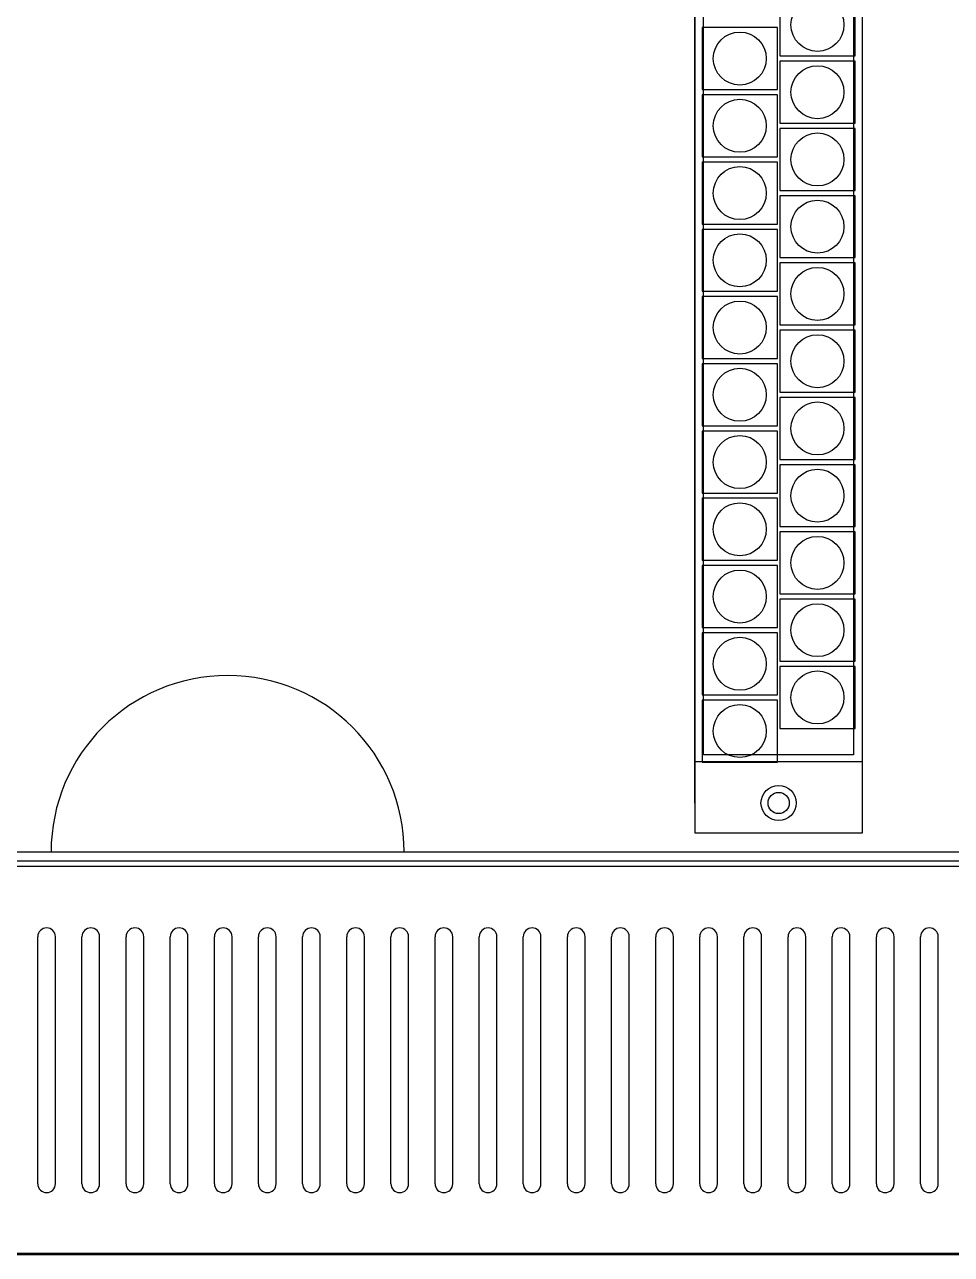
# Model space of a CAD drawing. Header units: millimetres. Extents: x 0 to 841, y 0 to 594.
# Drawn here: x 732.419 to 734.566, y 491.2 to 494.051 of the extents above; entities that cross this region are included whole.
import ezdxf

# ---------------------------------------------------------------- set-up
doc = ezdxf.new("R2010")
doc.units = ezdxf.units.MM
doc.header["$LTSCALE"] = 10
doc.layers.add('LINE06', color=9, linetype='Continuous')

msp = doc.modelspace()

# ---------------------------------------------------------------- linework, layer by layer
at = {"layer": 'LINE06'}
for p, q in [((733.9718, 492.2464), (733.9718, 495.6194)), ((734.3604, 492.2464), (734.3604, 495.6194)), ((734.3604, 492.3415), (733.9718, 492.3415)), ((729.7392, 492.1329), (738.2687, 492.1329)), ((729.0642, 492.1124), (738.9437, 492.1124)), ((729.5142, 492.1002), (738.4937, 492.1002)), ((732.4494, 491.3638), (732.4494, 491.9365)), ((732.4903, 491.3638), (732.4903, 491.9365)), ((732.5517, 491.3638), (732.5517, 491.9365)), ((732.5926, 491.3638), (732.5926, 491.9365)), ((732.6539, 491.3638), (732.6539, 491.9365)), ((732.6948, 491.3638), (732.6948, 491.9365)), ((732.7562, 491.3638), (732.7562, 491.9365)), ((732.7971, 491.3638), (732.7971, 491.9365)), ((732.8585, 491.3638), (732.8585, 491.9365)), ((732.8994, 491.3638), (732.8994, 491.9365)), ((732.9607, 491.3638), (732.9607, 491.9365)), ((733.0017, 491.3638), (733.0017, 491.9365)), ((733.063, 491.3638), (733.063, 491.9365)), ((733.1039, 491.3638), (733.1039, 491.9365)), ((733.1653, 491.3638), (733.1653, 491.9365)), ((733.2062, 491.3638), (733.2062, 491.9365)), ((733.2676, 491.3638), (733.2676, 491.9365)), ((733.3085, 491.3638), (733.3085, 491.9365)), ((733.3698, 491.3638), (733.3698, 491.9365)), ((733.4107, 491.3638), (733.4107, 491.9365)), ((733.4721, 491.3638), (733.4721, 491.9365)), ((733.513, 491.3638), (733.513, 491.9365)), ((733.5744, 491.3638), (733.5744, 491.9365)), ((733.6153, 491.3638), (733.6153, 491.9365)), ((733.6767, 491.3638), (733.6767, 491.9365)), ((733.7176, 491.3638), (733.7176, 491.9365)), ((733.7789, 491.3638), (733.7789, 491.9365)), ((733.8198, 491.3638), (733.8198, 491.9365)), ((733.8812, 491.3638), (733.8812, 491.9365)), ((733.9221, 491.3638), (733.9221, 491.9365)), ((733.9835, 491.3638), (733.9835, 491.9365)), ((734.0244, 491.3638), (734.0244, 491.9365)), ((734.0857, 491.3638), (734.0857, 491.9365)), ((734.1267, 491.3638), (734.1267, 491.9365)), ((734.188, 491.3638), (734.188, 491.9365)), ((734.2289, 491.3638), (734.2289, 491.9365)), ((734.2903, 491.3638), (734.2903, 491.9365)), ((734.3312, 491.3638), (734.3312, 491.9365)), ((734.3926, 491.3638), (734.3926, 491.9365)), ((734.4335, 491.3638), (734.4335, 491.9365)), ((734.4948, 491.3638), (734.4948, 491.9365)), ((734.5357, 491.3638), (734.5357, 491.9365)), ((738.9437, 491.2026), (729.0642, 491.2026)), ((729.0642, 491.2026), (738.9437, 491.2026)), ((729.5142, 491.2002), (738.4937, 491.2002))]:
    msp.add_line(p, q, dxfattribs=at)
for points in [[(733.9718, 492.1769), (734.3604, 492.1769), (734.3604, 495.6889), (733.9718, 495.6889)], [(733.9922, 495.5079), (734.3399, 495.5079), (734.3399, 492.3579), (733.9922, 492.3579)], [(734.3435, 493.978), (734.3435, 494.1215), (734.1686, 494.1215), (734.1686, 493.978)], [(734.1635, 493.9001), (734.1635, 494.0436), (733.9886, 494.0436), (733.9886, 493.9001)], [(734.3435, 493.8221), (734.3435, 493.9657), (734.1686, 493.9657), (734.1686, 493.8221)], [(734.1635, 493.7442), (734.1635, 493.8877), (733.9886, 493.8877), (733.9886, 493.7442)], [(734.3435, 493.6663), (734.3435, 493.8098), (734.1686, 493.8098), (734.1686, 493.6663)], [(734.1635, 493.5883), (734.1635, 493.7319), (733.9886, 493.7319), (733.9886, 493.5883)], [(734.3435, 493.5104), (734.3435, 493.6539), (734.1686, 493.6539), (734.1686, 493.5104)], [(734.1635, 493.4325), (734.1635, 493.576), (733.9886, 493.576), (733.9886, 493.4325)], [(734.3435, 493.3545), (734.3435, 493.4981), (734.1686, 493.4981), (734.1686, 493.3545)], [(734.1635, 493.2766), (734.1635, 493.4201), (733.9886, 493.4201), (733.9886, 493.2766)], [(734.3435, 493.1987), (734.3435, 493.3422), (734.1686, 493.3422), (734.1686, 493.1987)], [(734.1635, 493.1207), (734.1635, 493.2643), (733.9886, 493.2643), (733.9886, 493.1207)], [(734.3435, 493.0428), (734.3435, 493.1864), (734.1686, 493.1864), (734.1686, 493.0428)], [(734.1635, 492.9649), (734.1635, 493.1084), (733.9886, 493.1084), (733.9886, 492.9649)], [(734.3435, 492.8869), (734.3435, 493.0305), (734.1686, 493.0305), (734.1686, 492.8869)], [(734.1635, 492.809), (734.1635, 492.9526), (733.9886, 492.9526), (733.9886, 492.809)], [(734.3435, 492.7311), (734.3435, 492.8746), (734.1686, 492.8746), (734.1686, 492.7311)], [(734.1635, 492.6531), (734.1635, 492.7967), (733.9886, 492.7967), (733.9886, 492.6531)], [(734.3435, 492.5752), (734.3435, 492.7188), (734.1686, 492.7188), (734.1686, 492.5752)], [(734.1635, 492.4973), (734.1635, 492.6408), (733.9886, 492.6408), (733.9886, 492.4973)], [(734.3435, 492.4193), (734.3435, 492.5629), (734.1686, 492.5629), (734.1686, 492.4193)], [(734.1635, 492.3414), (734.1635, 492.485), (733.9886, 492.485), (733.9886, 492.3414)]]:
    msp.add_lwpolyline(points, close=True, dxfattribs=at)
for centre, radius in [((734.2561, 494.0498), 0.0614), ((734.0761, 493.9718), 0.0614), ((734.2561, 493.8939), 0.0614), ((734.0761, 493.816), 0.0614), ((734.2561, 493.738), 0.0614), ((734.0761, 493.6601), 0.0614), ((734.2561, 493.5822), 0.0614), ((734.0761, 493.5042), 0.0614), ((734.2561, 493.4263), 0.0614), ((734.0761, 493.3484), 0.0614), ((734.2561, 493.2704), 0.0614), ((734.0761, 493.1925), 0.0614), ((734.2561, 493.1146), 0.0614), ((734.0761, 493.0366), 0.0614), ((734.2561, 492.9587), 0.0614), ((734.0761, 492.8808), 0.0614), ((734.2561, 492.8029), 0.0614), ((734.0761, 492.7249), 0.0614), ((734.2561, 492.647), 0.0614), ((734.0761, 492.5691), 0.0614), ((734.2561, 492.4911), 0.0614), ((734.0761, 492.4132), 0.0614), ((734.1661, 492.2464), 0.0409), ((734.1661, 492.2464), 0.0245)]:
    msp.add_circle(centre, radius, dxfattribs=at)
for centre, radius, start, end in [((732.8892, 492.1329), 0.4091, 0, 180), ((732.4698, 491.9365), 0.0205, 0, 180), ((732.5721, 491.9365), 0.0205, 0, 180), ((732.6744, 491.9365), 0.0205, 0, 180), ((732.7767, 491.9365), 0.0205, 0, 180), ((732.8789, 491.9365), 0.0205, 0, 180), ((732.9812, 491.9365), 0.0205, 0, 180), ((733.0835, 491.9365), 0.0205, 0, 180), ((733.1857, 491.9365), 0.0205, 0, 180), ((733.288, 491.9365), 0.0205, 0, 180), ((733.3903, 491.9365), 0.0205, 0, 180), ((733.4926, 491.9365), 0.0205, 0, 180), ((733.5948, 491.9365), 0.0205, 0, 180), ((733.6971, 491.9365), 0.0205, 0, 180), ((733.7994, 491.9365), 0.0205, 0, 180), ((733.9017, 491.9365), 0.0205, 0, 180), ((734.0039, 491.9365), 0.0205, 0, 180), ((734.1062, 491.9365), 0.0205, 0, 180), ((734.2085, 491.9365), 0.0205, 0, 180), ((734.3107, 491.9365), 0.0205, 0, 180), ((734.413, 491.9365), 0.0205, 0, 180), ((734.5153, 491.9365), 0.0205, 0, 180), ((732.4698, 491.3638), 0.0205, 180, 0), ((732.5721, 491.3638), 0.0205, 180, 0), ((732.6744, 491.3638), 0.0205, 180, 0), ((732.7767, 491.3638), 0.0205, 180, 0), ((732.8789, 491.3638), 0.0205, 180, 0), ((732.9812, 491.3638), 0.0205, 180, 0), ((733.0835, 491.3638), 0.0205, 180, 0), ((733.1857, 491.3638), 0.0205, 180, 0), ((733.288, 491.3638), 0.0205, 180, 0), ((733.3903, 491.3638), 0.0205, 180, 0), ((733.4926, 491.3638), 0.0205, 180, 0), ((733.5948, 491.3638), 0.0205, 180, 0), ((733.6971, 491.3638), 0.0205, 180, 0), ((733.7994, 491.3638), 0.0205, 180, 0), ((733.9017, 491.3638), 0.0205, 180, 0), ((734.0039, 491.3638), 0.0205, 180, 0), ((734.1062, 491.3638), 0.0205, 180, 0), ((734.2085, 491.3638), 0.0205, 180, 0), ((734.3107, 491.3638), 0.0205, 180, 0), ((734.413, 491.3638), 0.0205, 180, 0), ((734.5153, 491.3638), 0.0205, 180, 0)]:
    msp.add_arc(centre, radius, start, end, dxfattribs=at)

doc.saveas('drawing.dxf')
